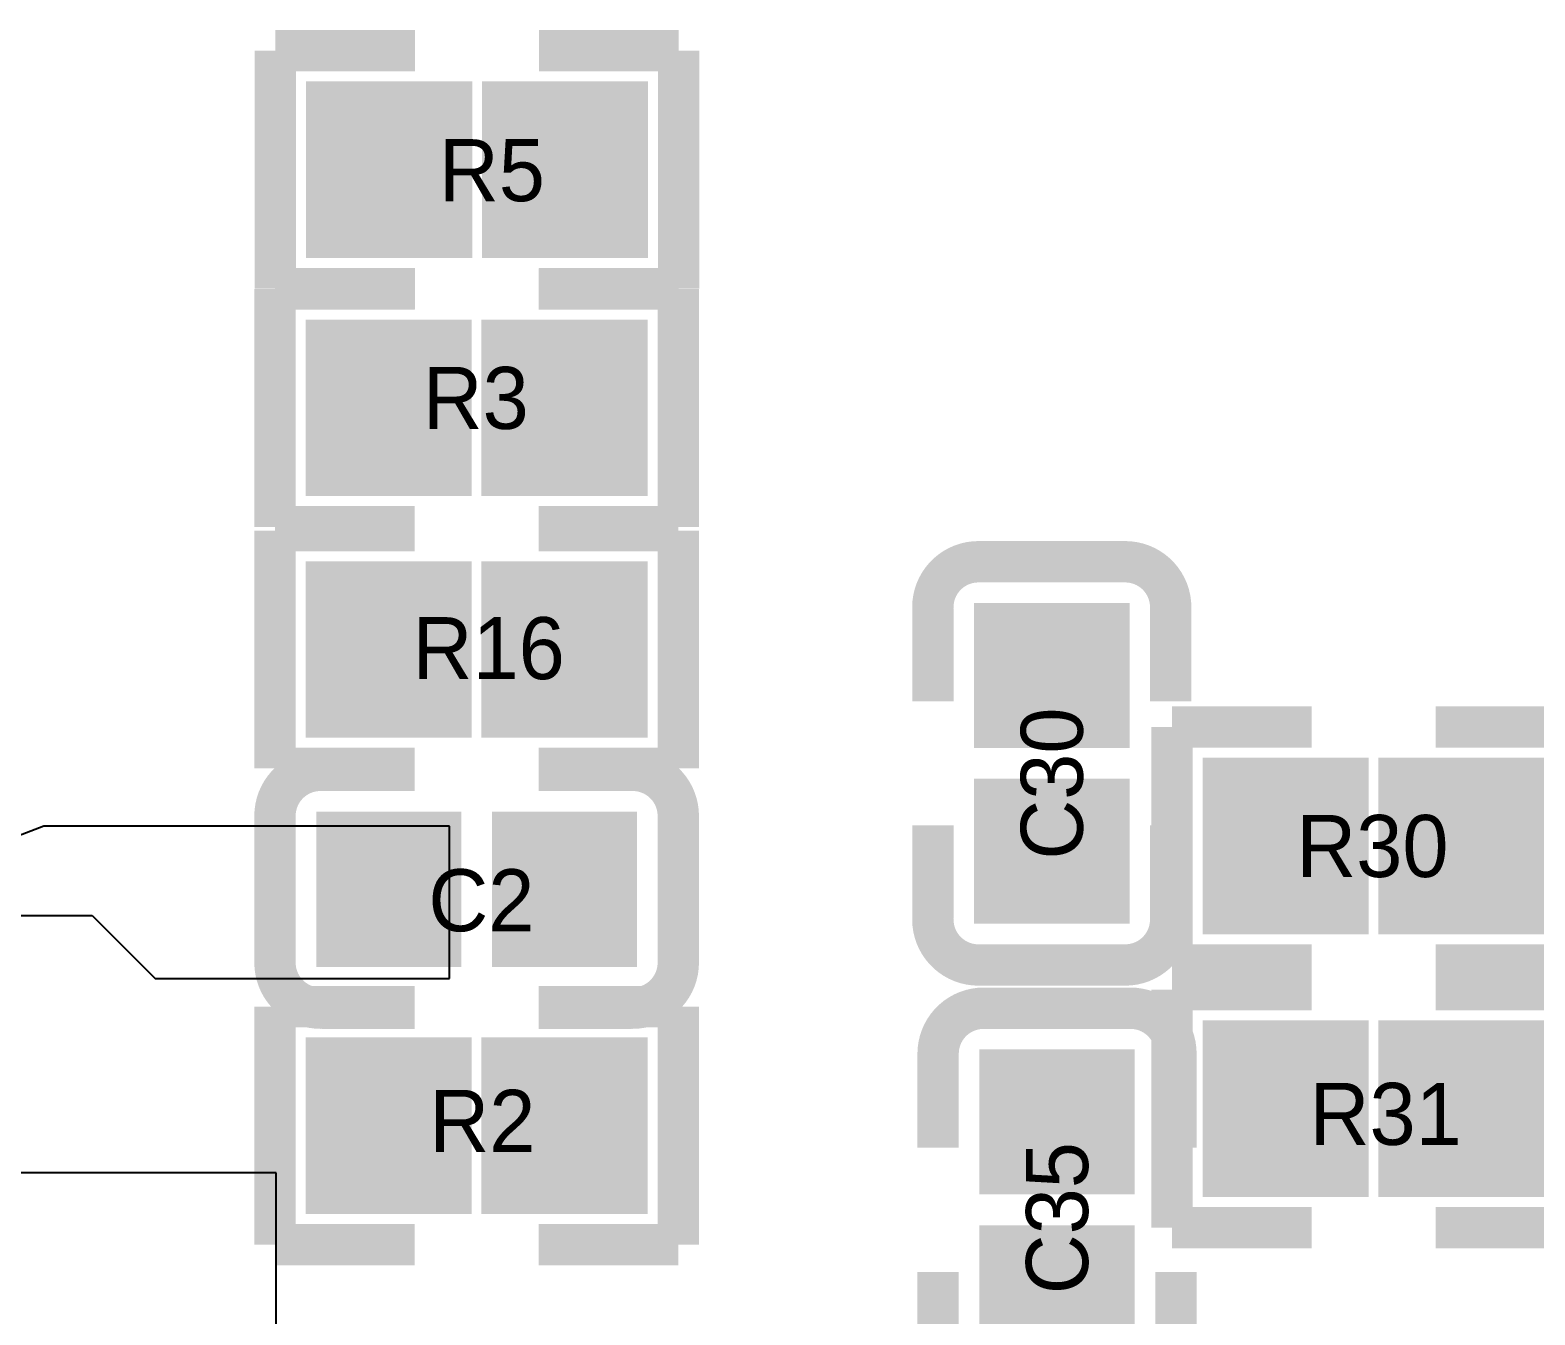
# Model space of a CAD drawing. Header units: millimetres. Extents: x -73.5 to 21.8, y -0.8 to 75.3.
# Drawn here: x -33.55 to -26.27, y 30.15 to 36.36 of the extents above; entities that cross this region are included whole.
import ezdxf

# ---------------------------------------------------------------- set-up
doc = ezdxf.new("R2010")
doc.units = ezdxf.units.MM
for name, color, linetype in [('TopLayer', 1, 'Continuous'), ('TopOverlay', 2, 'Continuous'), ('TopPaste', 8, 'Continuous'), ('TopSolder', 216, 'Continuous')]:
    doc.layers.add(name, color=color, linetype=linetype)

msp = doc.modelspace()

# ---------------------------------------------------------------- linework, layer by layer
at = {"layer": 'TopLayer'}
for p, q in [((-33.4822, 32.512), (-34.0676, 32.2869)), ((-31.5214, 32.512), (-33.4822, 32.512)), ((-31.5214, 31.7754), (-31.5214, 32.512)), ((-33.8608, 32.0802), (-33.2486, 32.0802)), ((-33.2486, 32.0802), (-32.9438, 31.7754)), ((-32.9438, 31.7754), (-31.5214, 31.7754)), ((-32.3596, 30.8356), (-34.3916, 30.8356)), ((-32.3596, 28.829), (-32.3596, 30.8356))]:
    msp.add_line(p, q, dxfattribs=at)
for points, const_width in [([(-31.9626, 35.362), (-31.9626, 36.012)], 0.3), ([(-31.6626, 35.362), (-31.6626, 36.012)], 0.3), ([(-31.1126, 35.362), (-31.1126, 36.012)], 0.3), ([(-30.8126, 35.362), (-30.8126, 36.012)], 0.3), ([(-31.5126, 35.8495), (-32.1126, 35.8495)], 0.325), ([(-30.6626, 35.8495), (-31.2626, 35.8495)], 0.325), ([(-31.5126, 35.5245), (-32.1126, 35.5245)], 0.325), ([(-30.6626, 35.5245), (-31.2626, 35.5245)], 0.325), ([(-31.9646, 34.2098), (-31.9646, 34.8598)], 0.3), ([(-31.6646, 34.2098), (-31.6646, 34.8598)], 0.3), ([(-31.1146, 34.2098), (-31.1146, 34.8598)], 0.3), ([(-30.8146, 34.2098), (-30.8146, 34.8598)], 0.3), ([(-31.5146, 34.6973), (-32.1146, 34.6973)], 0.325), ([(-30.6646, 34.6973), (-31.2646, 34.6973)], 0.325), ([(-31.5146, 34.3723), (-32.1146, 34.3723)], 0.325), ([(-30.6646, 34.3723), (-31.2646, 34.3723)], 0.325), ([(-31.9646, 33.0414), (-31.9646, 33.6914)], 0.3), ([(-31.6646, 33.0414), (-31.6646, 33.6914)], 0.3), ([(-31.1146, 33.0414), (-31.1146, 33.6914)], 0.3), ([(-30.8146, 33.0414), (-30.8146, 33.6914)], 0.3), ([(-31.5146, 33.5289), (-32.1146, 33.5289)], 0.325), ([(-30.6646, 33.5289), (-31.2646, 33.5289)], 0.325), ([(-28.7713, 33.541), (-28.7713, 32.941)], 0.325), ([(-28.4463, 33.541), (-28.4463, 32.941)], 0.325), ([(-28.2838, 33.391), (-28.9338, 33.391)], 0.3), ([(-31.5146, 33.2039), (-32.1146, 33.2039)], 0.325), ([(-30.6646, 33.2039), (-31.2646, 33.2039)], 0.325), ([(-28.2838, 33.091), (-28.9338, 33.091)], 0.3), ([(-27.6276, 32.0914), (-27.6276, 32.7414)], 0.3), ([(-27.3276, 32.0914), (-27.3276, 32.7414)], 0.3), ([(-26.7776, 32.0914), (-26.7776, 32.7414)], 0.3), ([(-26.4776, 32.0914), (-26.4776, 32.7414)], 0.3), ([(-28.7713, 32.691), (-28.7713, 32.091)], 0.325), ([(-28.4463, 32.691), (-28.4463, 32.091)], 0.325), ([(-27.1776, 32.5789), (-27.7776, 32.5789)], 0.325), ([(-26.3276, 32.5789), (-26.9276, 32.5789)], 0.325), ([(-31.9646, 32.5322), (-31.9646, 31.8822)], 0.3), ([(-31.6646, 32.5322), (-31.6646, 31.8822)], 0.3), ([(-31.1146, 32.5322), (-31.1146, 31.8822)], 0.3), ([(-30.8146, 32.5322), (-30.8146, 31.8822)], 0.3), ([(-28.2838, 32.541), (-28.9338, 32.541)], 0.3), ([(-32.1146, 32.3697), (-31.5146, 32.3697)], 0.325), ([(-31.2646, 32.3697), (-30.6646, 32.3697)], 0.325), ([(-28.2838, 32.241), (-28.9338, 32.241)], 0.3), ([(-27.1776, 32.2539), (-27.7776, 32.2539)], 0.325), ([(-26.3276, 32.2539), (-26.9276, 32.2539)], 0.325), ([(-32.1146, 32.0447), (-31.5146, 32.0447)], 0.325), ([(-31.2646, 32.0447), (-30.6646, 32.0447)], 0.325), ([(-27.6276, 30.8214), (-27.6276, 31.4714)], 0.3), ([(-27.3276, 30.8214), (-27.3276, 31.4714)], 0.3), ([(-26.7776, 30.8214), (-26.7776, 31.4714)], 0.3), ([(-26.4776, 30.8214), (-26.4776, 31.4714)], 0.3), ([(-31.9646, 30.7392), (-31.9646, 31.3892)], 0.3), ([(-31.6646, 30.7392), (-31.6646, 31.3892)], 0.3), ([(-31.1146, 30.7392), (-31.1146, 31.3892)], 0.3), ([(-30.8146, 30.7392), (-30.8146, 31.3892)], 0.3), ([(-28.7459, 30.782), (-28.7459, 31.382)], 0.325), ([(-28.4209, 30.782), (-28.4209, 31.382)], 0.325), ([(-27.1776, 31.3089), (-27.7776, 31.3089)], 0.325), ([(-26.3276, 31.3089), (-26.9276, 31.3089)], 0.325), ([(-31.5146, 31.2267), (-32.1146, 31.2267)], 0.325), ([(-30.6646, 31.2267), (-31.2646, 31.2267)], 0.325), ([(-28.9084, 31.232), (-28.2584, 31.232)], 0.3), ([(-27.1776, 30.9839), (-27.7776, 30.9839)], 0.325), ([(-26.3276, 30.9839), (-26.9276, 30.9839)], 0.325), ([(-28.9084, 30.932), (-28.2584, 30.932)], 0.3), ([(-31.5146, 30.9017), (-32.1146, 30.9017)], 0.325), ([(-30.6646, 30.9017), (-31.2646, 30.9017)], 0.325), ([(-28.7459, 29.932), (-28.7459, 30.532)], 0.325), ([(-28.4209, 29.932), (-28.4209, 30.532)], 0.325), ([(-28.9084, 30.382), (-28.2584, 30.382)], 0.3), ([(-28.9084, 30.082), (-28.2584, 30.082)], 0.3)]:
    msp.add_lwpolyline(points, dxfattribs=dict(at, const_width=const_width))
at = {"layer": 'TopLayer', "const_width": 0.3}
for points in [[(-31.9626, 35.687, 1), (-31.6626, 35.687, 1)], [(-31.1126, 35.687, 1), (-30.8126, 35.687, 1)], [(-31.9646, 34.5348, 1), (-31.6646, 34.5348, 1)], [(-31.1146, 34.5348, 1), (-30.8146, 34.5348, 1)], [(-31.9646, 33.3664, 1), (-31.6646, 33.3664, 1)], [(-31.1146, 33.3664, 1), (-30.8146, 33.3664, 1)], [(-28.7588, 33.241, 1), (-28.4588, 33.241, 1)], [(-28.7588, 32.391, 1), (-28.4588, 32.391, 1)], [(-27.6276, 32.4164, 1), (-27.3276, 32.4164, 1)], [(-26.7776, 32.4164, 1), (-26.4776, 32.4164, 1)], [(-31.9646, 32.2072, 1), (-31.6646, 32.2072, 1)], [(-31.1146, 32.2072, 1), (-30.8146, 32.2072, 1)], [(-27.6276, 31.1464, 1), (-27.3276, 31.1464, 1)], [(-26.7776, 31.1464, 1), (-26.4776, 31.1464, 1)], [(-31.9646, 31.0642, 1), (-31.6646, 31.0642, 1)], [(-31.1146, 31.0642, 1), (-30.8146, 31.0642, 1)], [(-28.7334, 31.082, 1), (-28.4334, 31.082, 1)], [(-28.7334, 30.232, 1), (-28.4334, 30.232, 1)]]:
    msp.add_lwpolyline(points, format="xyb", close=True, dxfattribs=at)
at = {"layer": 'TopOverlay', "const_width": 0.2}
for points in [[(-32.3626, 35.112), (-32.3626, 36.262)], [(-32.3626, 36.262), (-31.6876, 36.262)], [(-31.0876, 36.262), (-30.4126, 36.262)], [(-30.4126, 35.112), (-30.4126, 36.262)], [(-32.3646, 33.9598), (-32.3646, 35.1098)], [(-32.3646, 35.1098), (-31.6896, 35.1098)], [(-32.3626, 35.112), (-31.6876, 35.112)], [(-31.0896, 35.1098), (-30.4146, 35.1098)], [(-31.0876, 35.112), (-30.4126, 35.112)], [(-30.4146, 33.9598), (-30.4146, 35.1098)], [(-32.3646, 33.9598), (-31.6896, 33.9598)], [(-31.0896, 33.9598), (-30.4146, 33.9598)], [(-32.3646, 32.7914), (-32.3646, 33.9414)], [(-32.3646, 33.9414), (-31.6896, 33.9414)], [(-31.0896, 33.9414), (-30.4146, 33.9414)], [(-30.4146, 32.7914), (-30.4146, 33.9414)], [(-28.9638, 33.791), (-28.2538, 33.791)], [(-29.1838, 33.116), (-29.1838, 33.5659)], [(-28.0338, 33.116), (-28.0338, 33.5659)], [(-28.0276, 31.8414), (-28.0276, 32.9913)], [(-28.0276, 32.9913), (-27.3525, 32.9913)], [(-26.7525, 32.9913), (-26.0776, 32.9913)], [(-32.3646, 32.7914), (-31.6896, 32.7914)], [(-31.0896, 32.7914), (-30.4146, 32.7914)], [(-32.1396, 32.7822), (-31.6896, 32.7822)], [(-31.0896, 32.7822), (-30.6396, 32.7822)], [(-32.3646, 31.8522), (-32.3646, 32.5622)], [(-30.4146, 31.8522), (-30.4146, 32.5622)], [(-29.1838, 32.066), (-29.1838, 32.516)], [(-28.0338, 32.066), (-28.0338, 32.516)], [(-28.9638, 31.841), (-28.2538, 31.841)], [(-28.0276, 31.8414), (-27.3525, 31.8414)], [(-26.7525, 31.8414), (-26.0776, 31.8414)], [(-28.0276, 30.5714), (-28.0276, 31.7213)], [(-28.0276, 31.7213), (-27.3525, 31.7213)], [(-26.7525, 31.7213), (-26.0776, 31.7213)], [(-32.3646, 30.4892), (-32.3646, 31.6392)], [(-32.3646, 31.6392), (-31.6896, 31.6392)], [(-32.1396, 31.6322), (-31.6896, 31.6322)], [(-31.0896, 31.6392), (-30.4146, 31.6392)], [(-31.0896, 31.6322), (-30.6396, 31.6322)], [(-30.4146, 30.4892), (-30.4146, 31.6392)], [(-28.9384, 31.632), (-28.2284, 31.632)], [(-29.1584, 30.957), (-29.1584, 31.4069)], [(-28.0084, 30.957), (-28.0084, 31.4069)], [(-28.0276, 30.5714), (-27.3525, 30.5714)], [(-26.7525, 30.5714), (-26.0776, 30.5714)], [(-32.3646, 30.4892), (-31.6896, 30.4892)], [(-31.0896, 30.4892), (-30.4146, 30.4892)], [(-29.1584, 29.907), (-29.1584, 30.357)], [(-28.0084, 29.907), (-28.0084, 30.357)]]:
    msp.add_lwpolyline(points, dxfattribs=at)
for points in [[(-29.1838, 33.571, -0.414214), (-28.9638, 33.791)], [(-28.2538, 33.791, -0.414214), (-28.0338, 33.571)], [(-32.3646, 32.5622, -0.414214), (-32.1446, 32.7822)], [(-30.6346, 32.7822, -0.414214), (-30.4146, 32.5622)], [(-28.9638, 31.841, -0.414214), (-29.1838, 32.061)], [(-28.0338, 32.061, -0.414214), (-28.2538, 31.841)], [(-32.1446, 31.6322, -0.414214), (-32.3646, 31.8522)], [(-30.4146, 31.8522, -0.414214), (-30.6346, 31.6322)], [(-29.1584, 31.412, -0.414214), (-28.9384, 31.632)], [(-28.2284, 31.632, -0.414214), (-28.0084, 31.412)]]:
    msp.add_lwpolyline(points, format="xyb", dxfattribs=at)
at = {"layer": 'TopOverlay', "const_width": 0.1}
for points in [[(-29.0138, 33.791, 1), (-28.9138, 33.791, 1)], [(-28.3038, 33.791, 1), (-28.2038, 33.791, 1)], [(-29.2338, 33.571, 1), (-29.1338, 33.571, 1)], [(-28.0838, 33.571, 1), (-27.9838, 33.571, 1)], [(-32.1946, 32.7822, 1), (-32.0946, 32.7822, 1)], [(-30.6846, 32.7822, 1), (-30.5846, 32.7822, 1)], [(-32.4146, 32.5622, 1), (-32.3146, 32.5622, 1)], [(-30.4646, 32.5622, 1), (-30.3646, 32.5622, 1)], [(-29.2338, 32.061, 1), (-29.1338, 32.061, 1)], [(-28.0838, 32.061, 1), (-27.9838, 32.061, 1)], [(-32.4146, 31.8522, 1), (-32.3146, 31.8522, 1)], [(-30.4646, 31.8522, 1), (-30.3646, 31.8522, 1)], [(-29.0138, 31.841, 1), (-28.9138, 31.841, 1)], [(-28.3038, 31.841, 1), (-28.2038, 31.841, 1)], [(-32.1946, 31.6322, 1), (-32.0946, 31.6322, 1)], [(-30.6846, 31.6322, 1), (-30.5846, 31.6322, 1)], [(-28.9884, 31.632, 1), (-28.8884, 31.632, 1)], [(-28.2784, 31.632, 1), (-28.1784, 31.632, 1)], [(-29.2084, 31.412, 1), (-29.1084, 31.412, 1)], [(-28.0584, 31.412, 1), (-27.9584, 31.412, 1)]]:
    msp.add_lwpolyline(points, format="xyb", close=True, dxfattribs=at)
at = {"layer": 'TopPaste'}
for points, const_width in [([(-31.9626, 35.362), (-31.9626, 36.012)], 0.3), ([(-31.6626, 35.362), (-31.6626, 36.012)], 0.3), ([(-31.1126, 35.362), (-31.1126, 36.012)], 0.3), ([(-30.8126, 35.362), (-30.8126, 36.012)], 0.3), ([(-31.5126, 35.8495), (-32.1126, 35.8495)], 0.325), ([(-30.6626, 35.8495), (-31.2626, 35.8495)], 0.325), ([(-31.5126, 35.5245), (-32.1126, 35.5245)], 0.325), ([(-30.6626, 35.5245), (-31.2626, 35.5245)], 0.325), ([(-31.9646, 34.2098), (-31.9646, 34.8598)], 0.3), ([(-31.6646, 34.2098), (-31.6646, 34.8598)], 0.3), ([(-31.1146, 34.2098), (-31.1146, 34.8598)], 0.3), ([(-30.8146, 34.2098), (-30.8146, 34.8598)], 0.3), ([(-31.5146, 34.6973), (-32.1146, 34.6973)], 0.325), ([(-30.6646, 34.6973), (-31.2646, 34.6973)], 0.325), ([(-31.5146, 34.3723), (-32.1146, 34.3723)], 0.325), ([(-30.6646, 34.3723), (-31.2646, 34.3723)], 0.325), ([(-31.9646, 33.0414), (-31.9646, 33.6914)], 0.3), ([(-31.6646, 33.0414), (-31.6646, 33.6914)], 0.3), ([(-31.1146, 33.0414), (-31.1146, 33.6914)], 0.3), ([(-30.8146, 33.0414), (-30.8146, 33.6914)], 0.3), ([(-31.5146, 33.5289), (-32.1146, 33.5289)], 0.325), ([(-30.6646, 33.5289), (-31.2646, 33.5289)], 0.325), ([(-28.7713, 33.541), (-28.7713, 32.941)], 0.325), ([(-28.4463, 33.541), (-28.4463, 32.941)], 0.325), ([(-28.2838, 33.391), (-28.9338, 33.391)], 0.3), ([(-31.5146, 33.2039), (-32.1146, 33.2039)], 0.325), ([(-30.6646, 33.2039), (-31.2646, 33.2039)], 0.325), ([(-28.2838, 33.091), (-28.9338, 33.091)], 0.3), ([(-27.6276, 32.0914), (-27.6276, 32.7414)], 0.3), ([(-27.3276, 32.0914), (-27.3276, 32.7414)], 0.3), ([(-26.7776, 32.0914), (-26.7776, 32.7414)], 0.3), ([(-26.4776, 32.0914), (-26.4776, 32.7414)], 0.3), ([(-28.7713, 32.691), (-28.7713, 32.091)], 0.325), ([(-28.4463, 32.691), (-28.4463, 32.091)], 0.325), ([(-27.1776, 32.5789), (-27.7776, 32.5789)], 0.325), ([(-26.3276, 32.5789), (-26.9276, 32.5789)], 0.325), ([(-31.9646, 32.5322), (-31.9646, 31.8822)], 0.3), ([(-31.6646, 32.5322), (-31.6646, 31.8822)], 0.3), ([(-31.1146, 32.5322), (-31.1146, 31.8822)], 0.3), ([(-30.8146, 32.5322), (-30.8146, 31.8822)], 0.3), ([(-28.2838, 32.541), (-28.9338, 32.541)], 0.3), ([(-32.1146, 32.3697), (-31.5146, 32.3697)], 0.325), ([(-31.2646, 32.3697), (-30.6646, 32.3697)], 0.325), ([(-28.2838, 32.241), (-28.9338, 32.241)], 0.3), ([(-27.1776, 32.2539), (-27.7776, 32.2539)], 0.325), ([(-26.3276, 32.2539), (-26.9276, 32.2539)], 0.325), ([(-32.1146, 32.0447), (-31.5146, 32.0447)], 0.325), ([(-31.2646, 32.0447), (-30.6646, 32.0447)], 0.325), ([(-27.6276, 30.8214), (-27.6276, 31.4714)], 0.3), ([(-27.3276, 30.8214), (-27.3276, 31.4714)], 0.3), ([(-26.7776, 30.8214), (-26.7776, 31.4714)], 0.3), ([(-26.4776, 30.8214), (-26.4776, 31.4714)], 0.3), ([(-31.9646, 30.7392), (-31.9646, 31.3892)], 0.3), ([(-31.6646, 30.7392), (-31.6646, 31.3892)], 0.3), ([(-31.1146, 30.7392), (-31.1146, 31.3892)], 0.3), ([(-30.8146, 30.7392), (-30.8146, 31.3892)], 0.3), ([(-28.7459, 30.782), (-28.7459, 31.382)], 0.325), ([(-28.4209, 30.782), (-28.4209, 31.382)], 0.325), ([(-27.1776, 31.3089), (-27.7776, 31.3089)], 0.325), ([(-26.3276, 31.3089), (-26.9276, 31.3089)], 0.325), ([(-31.5146, 31.2267), (-32.1146, 31.2267)], 0.325), ([(-30.6646, 31.2267), (-31.2646, 31.2267)], 0.325), ([(-28.9084, 31.232), (-28.2584, 31.232)], 0.3), ([(-27.1776, 30.9839), (-27.7776, 30.9839)], 0.325), ([(-26.3276, 30.9839), (-26.9276, 30.9839)], 0.325), ([(-28.9084, 30.932), (-28.2584, 30.932)], 0.3), ([(-31.5146, 30.9017), (-32.1146, 30.9017)], 0.325), ([(-30.6646, 30.9017), (-31.2646, 30.9017)], 0.325), ([(-28.7459, 29.932), (-28.7459, 30.532)], 0.325), ([(-28.4209, 29.932), (-28.4209, 30.532)], 0.325), ([(-28.9084, 30.382), (-28.2584, 30.382)], 0.3), ([(-28.9084, 30.082), (-28.2584, 30.082)], 0.3)]:
    msp.add_lwpolyline(points, dxfattribs=dict(at, const_width=const_width))
at = {"layer": 'TopPaste', "const_width": 0.3}
for points in [[(-31.9626, 35.687, 1), (-31.6626, 35.687, 1)], [(-31.1126, 35.687, 1), (-30.8126, 35.687, 1)], [(-31.9646, 34.5348, 1), (-31.6646, 34.5348, 1)], [(-31.1146, 34.5348, 1), (-30.8146, 34.5348, 1)], [(-31.9646, 33.3664, 1), (-31.6646, 33.3664, 1)], [(-31.1146, 33.3664, 1), (-30.8146, 33.3664, 1)], [(-28.7588, 33.241, 1), (-28.4588, 33.241, 1)], [(-28.7588, 32.391, 1), (-28.4588, 32.391, 1)], [(-27.6276, 32.4164, 1), (-27.3276, 32.4164, 1)], [(-26.7776, 32.4164, 1), (-26.4776, 32.4164, 1)], [(-31.9646, 32.2072, 1), (-31.6646, 32.2072, 1)], [(-31.1146, 32.2072, 1), (-30.8146, 32.2072, 1)], [(-27.6276, 31.1464, 1), (-27.3276, 31.1464, 1)], [(-26.7776, 31.1464, 1), (-26.4776, 31.1464, 1)], [(-31.9646, 31.0642, 1), (-31.6646, 31.0642, 1)], [(-31.1146, 31.0642, 1), (-30.8146, 31.0642, 1)], [(-28.7334, 31.082, 1), (-28.4334, 31.082, 1)], [(-28.7334, 30.232, 1), (-28.4334, 30.232, 1)]]:
    msp.add_lwpolyline(points, format="xyb", close=True, dxfattribs=at)
at = {"layer": 'TopSolder'}
for points, const_width in [([(-32.0134, 35.2604), (-32.0134, 36.1136)], 0.4016), ([(-31.6118, 35.2604), (-31.6118, 36.1136)], 0.4016), ([(-31.1634, 35.2604), (-31.1634, 36.1136)], 0.4016), ([(-30.7618, 35.2604), (-30.7618, 36.1136)], 0.4016), ([(-31.411, 35.9003), (-32.2142, 35.9003)], 0.4266), ([(-30.561, 35.9003), (-31.3642, 35.9003)], 0.4266), ([(-31.411, 35.4737), (-32.2142, 35.4737)], 0.4266), ([(-30.561, 35.4737), (-31.3642, 35.4737)], 0.4266), ([(-32.0154, 34.1082), (-32.0154, 34.9614)], 0.4016), ([(-31.6138, 34.1082), (-31.6138, 34.9614)], 0.4016), ([(-31.1654, 34.1082), (-31.1654, 34.9614)], 0.4016), ([(-30.7638, 34.1082), (-30.7638, 34.9614)], 0.4016), ([(-31.413, 34.7481), (-32.2162, 34.7481)], 0.4266), ([(-30.563, 34.7481), (-31.3662, 34.7481)], 0.4266), ([(-31.413, 34.3215), (-32.2162, 34.3215)], 0.4266), ([(-30.563, 34.3215), (-31.3662, 34.3215)], 0.4266), ([(-32.0154, 32.9398), (-32.0154, 33.793)], 0.4016), ([(-31.6138, 32.9398), (-31.6138, 33.793)], 0.4016), ([(-31.1654, 32.9398), (-31.1654, 33.793)], 0.4016), ([(-30.7638, 32.9398), (-30.7638, 33.793)], 0.4016), ([(-31.413, 33.5797), (-32.2162, 33.5797)], 0.4266), ([(-30.563, 33.5797), (-31.3662, 33.5797)], 0.4266), ([(-28.7967, 33.5918), (-28.7967, 32.8902)], 0.3758), ([(-28.4209, 33.5918), (-28.4209, 32.8902)], 0.3758), ([(-28.233, 33.4164), (-28.9846, 33.4164)], 0.3508), ([(-31.413, 33.1531), (-32.2162, 33.1531)], 0.4266), ([(-30.563, 33.1531), (-31.3662, 33.1531)], 0.4266), ([(-28.233, 33.0656), (-28.9846, 33.0656)], 0.3508), ([(-27.6784, 31.9898), (-27.6784, 32.843)], 0.4016), ([(-27.2768, 31.9898), (-27.2768, 32.843)], 0.4016), ([(-26.8284, 31.9898), (-26.8284, 32.843)], 0.4016), ([(-26.4268, 31.9898), (-26.4268, 32.843)], 0.4016), ([(-28.7967, 32.7418), (-28.7967, 32.0402)], 0.3758), ([(-28.4209, 32.7418), (-28.4209, 32.0402)], 0.3758), ([(-27.076, 32.6297), (-27.8792, 32.6297)], 0.4266), ([(-26.226, 32.6297), (-27.0292, 32.6297)], 0.4266), ([(-31.99, 32.583), (-31.99, 31.8314)], 0.3508), ([(-31.6392, 32.583), (-31.6392, 31.8314)], 0.3508), ([(-31.14, 32.583), (-31.14, 31.8314)], 0.3508), ([(-30.7892, 32.583), (-30.7892, 31.8314)], 0.3508), ([(-28.233, 32.5664), (-28.9846, 32.5664)], 0.3508), ([(-32.1654, 32.3951), (-31.4638, 32.3951)], 0.3758), ([(-31.3154, 32.3951), (-30.6138, 32.3951)], 0.3758), ([(-28.233, 32.2156), (-28.9846, 32.2156)], 0.3508), ([(-27.076, 32.2031), (-27.8792, 32.2031)], 0.4266), ([(-26.226, 32.2031), (-27.0292, 32.2031)], 0.4266), ([(-32.1654, 32.0193), (-31.4638, 32.0193)], 0.3758), ([(-31.3154, 32.0193), (-30.6138, 32.0193)], 0.3758), ([(-27.6784, 30.7198), (-27.6784, 31.573)], 0.4016), ([(-27.2768, 30.7198), (-27.2768, 31.573)], 0.4016), ([(-26.8284, 30.7198), (-26.8284, 31.573)], 0.4016), ([(-26.4268, 30.7198), (-26.4268, 31.573)], 0.4016), ([(-32.0154, 30.6376), (-32.0154, 31.4908)], 0.4016), ([(-31.6138, 30.6376), (-31.6138, 31.4908)], 0.4016), ([(-31.1654, 30.6376), (-31.1654, 31.4908)], 0.4016), ([(-30.7638, 30.6376), (-30.7638, 31.4908)], 0.4016), ([(-28.7713, 30.7312), (-28.7713, 31.4328)], 0.3758), ([(-28.3955, 30.7312), (-28.3955, 31.4328)], 0.3758), ([(-27.076, 31.3597), (-27.8792, 31.3597)], 0.4266), ([(-26.226, 31.3597), (-27.0292, 31.3597)], 0.4266), ([(-31.413, 31.2775), (-32.2162, 31.2775)], 0.4266), ([(-30.563, 31.2775), (-31.3662, 31.2775)], 0.4266), ([(-28.9592, 31.2574), (-28.2076, 31.2574)], 0.3508), ([(-27.076, 30.9331), (-27.8792, 30.9331)], 0.4266), ([(-26.226, 30.9331), (-27.0292, 30.9331)], 0.4266), ([(-28.9592, 30.9066), (-28.2076, 30.9066)], 0.3508), ([(-31.413, 30.8509), (-32.2162, 30.8509)], 0.4266), ([(-30.563, 30.8509), (-31.3662, 30.8509)], 0.4266), ([(-28.7713, 29.8812), (-28.7713, 30.5828)], 0.3758), ([(-28.3955, 29.8812), (-28.3955, 30.5828)], 0.3758), ([(-28.9592, 30.4074), (-28.2076, 30.4074)], 0.3508), ([(-28.9592, 30.0566), (-28.2076, 30.0566)], 0.3508)]:
    msp.add_lwpolyline(points, dxfattribs=dict(at, const_width=const_width))
for points, const_width in [([(-32.0134, 35.687, 1), (-31.6118, 35.687, 1)], 0.4016), ([(-31.1634, 35.687, 1), (-30.7618, 35.687, 1)], 0.4016), ([(-32.0154, 34.5348, 1), (-31.6138, 34.5348, 1)], 0.4016), ([(-31.1654, 34.5348, 1), (-30.7638, 34.5348, 1)], 0.4016), ([(-32.0154, 33.3664, 1), (-31.6138, 33.3664, 1)], 0.4016), ([(-31.1654, 33.3664, 1), (-30.7638, 33.3664, 1)], 0.4016), ([(-28.7842, 33.241, 1), (-28.4334, 33.241, 1)], 0.3508), ([(-27.6784, 32.4164, 1), (-27.2768, 32.4164, 1)], 0.4016), ([(-26.8284, 32.4164, 1), (-26.4268, 32.4164, 1)], 0.4016), ([(-28.7842, 32.391, 1), (-28.4334, 32.391, 1)], 0.3508), ([(-31.99, 32.2072, 1), (-31.6392, 32.2072, 1)], 0.3508), ([(-31.14, 32.2072, 1), (-30.7892, 32.2072, 1)], 0.3508), ([(-27.6784, 31.1464, 1), (-27.2768, 31.1464, 1)], 0.4016), ([(-26.8284, 31.1464, 1), (-26.4268, 31.1464, 1)], 0.4016), ([(-32.0154, 31.0642, 1), (-31.6138, 31.0642, 1)], 0.4016), ([(-31.1654, 31.0642, 1), (-30.7638, 31.0642, 1)], 0.4016), ([(-28.7588, 31.082, 1), (-28.408, 31.082, 1)], 0.3508), ([(-28.7588, 30.232, 1), (-28.408, 30.232, 1)], 0.3508)]:
    msp.add_lwpolyline(points, format="xyb", close=True, dxfattribs=dict(at, const_width=const_width))

# ---------------------------------------------------------------- texts
at = {"layer": 'TopOverlay'}
for s, p in [('R5', (-31.5722, 35.5346)), ('R3', (-31.6504, 34.4332)), ('R16', (-31.6992, 33.2232)), ('R30', (-27.4264, 32.2664)), ('C2', (-31.623, 32.004)), ('R2', (-31.6182, 30.9372)), ('R31', (-27.3622, 30.971))]:
    msp.add_text(s, height=0.3, dxfattribs=at).set_placement(p)
for s, p in [('C30', (-28.4588, 32.3502)), ('C35', (-28.4334, 30.2488))]:
    msp.add_text(s, height=0.3, rotation=90, dxfattribs=at).set_placement(p)

doc.saveas('drawing.dxf')
